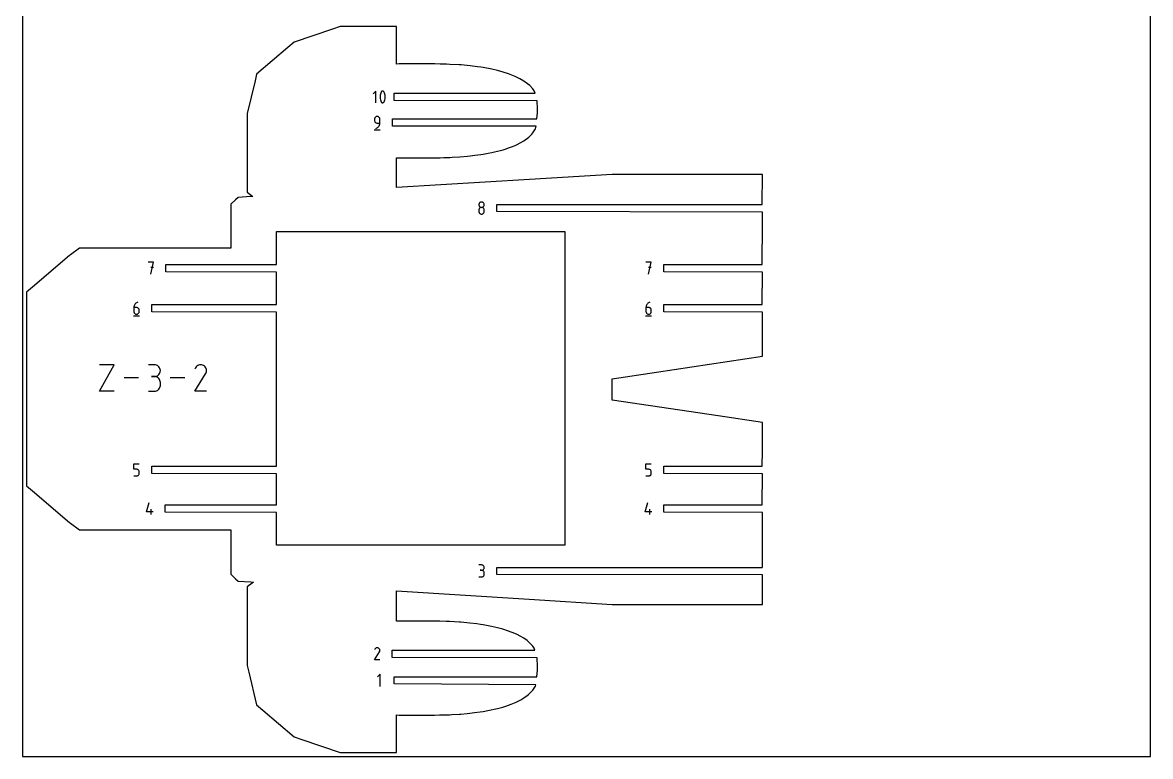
# Model space of a CAD drawing. Extents: x 0 to 450, y 0 to 500.
# Drawn here: x 0 to 450, y 0 to 292.6 of the extents above; entities that cross this region are included whole.
import ezdxf

# ---------------------------------------------------------------- set-up
doc = ezdxf.new("R2010")
doc.units = 0

msp = doc.modelspace()

# ---------------------------------------------------------------- linework, layer by layer
at = {"layer": 'annotation', "color": 1}
for p, q in [((140.887571, 265.262409), (139.860992, 264.235541)), ((140.887571, 260.644689), (140.887571, 265.262409)), ((142.663672, 263.615175), (142.619419, 263.172944)), ((142.619419, 263.172944), (142.619419, 262.728887)), ((142.619419, 262.728887), (142.663672, 262.28642)), ((142.752178, 264.052165), (142.663672, 263.615175)), ((142.663672, 262.28642), (142.752178, 261.848959)), ((142.884936, 264.480498), (142.752178, 264.052165)), ((142.752178, 261.848959), (142.884936, 261.419917)), ((143.061948, 264.89676), (142.884936, 264.480498)), ((142.884936, 261.419917), (143.061948, 261.002712)), ((143.121557, 264.995887), (143.061948, 264.89676)), ((143.061948, 264.89676), (143.061948, 264.89676)), ((143.061948, 261.002712), (143.061948, 261.002712)), ((143.061948, 261.002712), (143.084485, 260.9607)), ((143.195846, 265.08036), (143.121557, 264.995887)), ((143.282354, 265.149363), (143.195846, 265.08036)), ((143.378622, 265.202078), (143.282354, 265.149363)), ((143.482191, 265.237687), (143.378622, 265.202078)), ((143.590601, 265.255373), (143.482191, 265.237687)), ((143.701392, 265.254318), (143.590601, 265.255373)), ((143.812104, 265.233704), (143.701392, 265.254318)), ((143.920277, 265.192715), (143.812104, 265.233704)), ((143.961688, 265.170954), (143.920277, 265.192715)), ((143.920277, 265.192715), (143.920277, 265.192715)), ((144.001425, 265.145959), (143.961688, 265.170954)), ((144.039297, 265.117927), (144.001425, 265.145959)), ((144.075109, 265.087057), (144.039297, 265.117927)), ((144.108668, 265.053546), (144.075109, 265.087057)), ((144.139783, 265.017592), (144.108668, 265.053546)), ((144.168258, 264.979392), (144.139783, 265.017592)), ((144.156907, 260.904378), (144.216522, 261.003002)), ((144.193903, 264.939145), (144.168258, 264.979392)), ((144.216522, 264.897049), (144.193903, 264.939145)), ((144.394392, 264.47993), (144.216522, 264.897049)), ((144.216522, 264.897049), (144.216522, 264.897049)), ((144.216522, 261.003002), (144.394392, 261.419349)), ((144.216522, 261.003002), (144.216522, 261.003002)), ((144.527794, 264.050953), (144.394392, 264.47993)), ((144.394392, 261.419349), (144.527794, 261.847747)), ((144.616729, 263.613534), (144.527794, 264.050953)), ((144.527794, 261.847747), (144.616729, 262.284779)), ((144.661196, 263.171089), (144.616729, 263.613534)), ((144.616729, 262.284779), (144.661196, 262.727032)), ((144.661196, 262.727032), (144.661196, 263.171089)), ((143.084485, 260.9607), (143.10994, 260.920654)), ((143.10994, 260.920654), (143.138205, 260.882696)), ((143.138205, 260.882696), (143.169173, 260.846947)), ((143.169173, 260.846947), (143.202736, 260.813529)), ((143.202736, 260.813529), (143.238788, 260.782564)), ((143.238788, 260.782564), (143.27722, 260.754172)), ((143.27722, 260.754172), (143.317926, 260.728477)), ((143.317926, 260.728477), (143.360799, 260.705598)), ((143.360799, 260.705598), (143.360799, 260.705598)), ((143.360799, 260.705598), (143.468121, 260.665479)), ((143.468121, 260.665479), (143.578188, 260.645547)), ((143.578188, 260.645547), (143.688513, 260.644989)), ((143.688513, 260.644989), (143.796607, 260.662994)), ((143.796607, 260.662994), (143.899981, 260.698748)), ((143.899981, 260.698748), (143.996148, 260.751439)), ((143.996148, 260.751439), (144.08262, 260.820253)), ((144.08262, 260.820253), (144.156907, 260.904378)), ((140.445066, 254.307466), (140.427857, 254.11571)), ((140.427857, 254.11571), (140.427857, 253.582009)), ((140.427857, 253.582009), (140.427857, 253.582009)), ((140.427857, 253.582009), (140.445066, 253.390263)), ((140.494669, 254.487991), (140.445066, 254.307466)), ((140.445066, 253.390263), (140.494669, 253.209765)), ((140.573627, 254.654261), (140.494669, 254.487991)), ((140.494669, 253.209765), (140.573627, 253.043536)), ((140.678904, 254.80325), (140.573627, 254.654261)), ((140.573627, 253.043536), (140.678904, 252.894594)), ((140.807462, 254.931934), (140.678904, 254.80325)), ((140.678904, 252.894594), (140.807462, 252.76596)), ((140.956263, 255.037287), (140.807462, 254.931934)), ((140.807462, 252.76596), (140.956263, 252.660655)), ((141.122271, 255.116284), (140.956263, 255.037287)), ((140.956263, 252.660655), (141.122271, 252.581697)), ((141.302447, 255.165901), (141.122271, 255.116284)), ((141.122271, 252.581697), (141.302447, 252.532108)), ((141.493755, 255.183112), (141.302447, 255.165901)), ((141.302447, 252.532108), (141.493755, 252.514907)), ((141.685459, 255.165901), (141.493755, 255.183112)), ((141.493755, 255.183112), (141.493755, 255.183112)), ((141.493755, 252.514907), (142.559652, 252.514907)), ((141.865846, 255.116284), (141.685459, 255.165901)), ((142.031915, 255.037287), (141.865846, 255.116284)), ((142.180667, 254.931934), (142.031915, 255.037287)), ((142.309101, 254.80325), (142.180667, 254.931934)), ((142.414217, 254.654261), (142.309101, 254.80325)), ((142.493014, 254.487991), (142.414217, 254.654261)), ((142.467182, 251.880208), (142.536053, 252.191276)), ((142.542493, 254.307466), (142.493014, 254.487991)), ((142.536053, 252.191276), (142.559652, 252.514907)), ((142.559652, 254.11571), (142.542493, 254.307466)), ((142.559652, 252.514907), (142.559652, 254.11571)), ((142.559652, 254.11571), (142.559652, 254.11571)), ((140.294658, 249.783112), (142.694658, 249.783112)), ((140.960355, 250.383112), (141.26517, 250.496701)), ((140.960355, 250.383112), (140.960355, 250.383112)), ((141.26517, 250.496701), (141.544952, 250.650238)), ((141.544952, 250.650238), (141.796811, 250.839809)), ((141.796811, 250.839809), (142.017854, 251.061504)), ((142.017854, 251.061504), (142.205192, 251.31141)), ((142.205192, 251.31141), (142.355931, 251.585615)), ((142.355931, 251.585615), (142.467182, 251.880208)), ((182.220433, 220.524078), (182.141507, 220.358333)), ((182.325677, 220.672692), (182.220433, 220.524078)), ((182.45421, 220.801124), (182.325677, 220.672692)), ((182.603002, 220.906324), (182.45421, 220.801124)), ((182.769022, 220.985243), (182.603002, 220.906324)), ((182.94924, 221.034831), (182.769022, 220.985243)), ((183.140627, 221.052038), (182.94924, 221.034831)), ((183.332014, 221.034831), (183.140627, 221.052038)), ((183.140627, 221.052038), (183.140627, 221.052038)), ((183.512233, 220.985243), (183.332014, 221.034831)), ((183.678253, 220.906324), (183.512233, 220.985243)), ((183.827044, 220.801124), (183.678253, 220.906324)), ((183.955577, 220.672692), (183.827044, 220.801124)), ((184.060822, 220.524078), (183.955577, 220.672692)), ((184.139748, 220.358333), (184.060822, 220.524078)), ((182.091929, 220.178505), (182.07473, 219.987646)), ((182.07473, 219.987646), (182.07473, 219.987646)), ((182.07473, 219.987646), (182.091939, 219.79589)), ((182.091929, 218.044808), (182.07473, 217.853142)), ((182.07473, 217.853142), (182.07473, 217.322149)), ((182.07473, 217.322149), (182.07473, 217.322149)), ((182.07473, 217.322149), (182.091939, 217.130497)), ((182.141507, 220.358333), (182.091929, 220.178505)), ((182.141507, 218.225263), (182.091929, 218.044808)), ((182.091939, 219.79589), (182.141541, 219.615364)), ((182.091939, 217.130497), (182.141541, 216.950248)), ((182.220433, 218.391481), (182.141507, 218.225263)), ((182.141541, 219.615364), (182.220499, 219.449095)), ((182.141541, 216.950248), (182.220499, 216.784379)), ((182.325677, 218.540432), (182.220433, 218.391481)), ((182.220499, 219.449095), (182.325776, 219.300105)), ((182.220499, 216.784379), (182.325776, 216.635865)), ((182.45421, 218.669091), (182.325677, 218.540432)), ((182.325776, 219.300105), (182.454334, 219.171422)), ((182.325776, 216.635865), (182.454334, 216.50768)), ((182.603002, 218.774429), (182.45421, 218.669091)), ((182.454334, 219.171422), (182.603135, 219.066069)), ((182.454334, 216.50768), (182.603135, 216.402802)), ((182.769022, 218.853418), (182.603002, 218.774429)), ((182.603135, 219.066069), (182.769143, 218.987071)), ((182.603135, 216.402802), (182.769143, 216.324205)), ((182.94924, 218.903032), (182.769022, 218.853418)), ((182.769143, 218.987071), (182.949319, 218.937454)), ((182.769143, 216.324205), (182.949319, 216.274865)), ((183.140627, 218.920243), (182.94924, 218.903032)), ((182.949319, 218.937454), (183.140627, 218.920243)), ((182.949319, 216.274865), (183.140627, 216.257757)), ((183.140627, 218.920243), (183.331935, 218.937454)), ((183.332014, 218.903042), (183.140627, 218.920243)), ((183.140627, 218.920243), (183.140627, 218.920243)), ((183.140627, 218.920243), (183.140627, 218.920243)), ((183.140627, 216.257757), (183.331935, 216.274865)), ((183.140627, 216.257757), (183.140627, 216.257757)), ((183.331935, 218.937454), (183.512111, 218.987071)), ((183.331935, 216.274865), (183.512111, 216.324205)), ((183.512233, 218.853453), (183.332014, 218.903042)), ((183.512111, 218.987071), (183.678119, 219.066069)), ((183.512111, 216.324205), (183.678119, 216.402802)), ((183.678253, 218.774496), (183.512233, 218.853453)), ((183.678119, 219.066069), (183.82692, 219.171422)), ((183.678119, 216.402802), (183.82692, 216.50768)), ((183.827044, 218.66919), (183.678253, 218.774496)), ((183.82692, 219.171422), (183.955478, 219.300105)), ((183.82692, 216.50768), (183.955478, 216.635865)), ((183.955577, 218.540556), (183.827044, 218.66919)), ((183.955478, 219.300105), (184.060755, 219.449095)), ((183.955478, 216.635865), (184.060755, 216.784379)), ((184.060822, 218.391614), (183.955577, 218.540556)), ((184.060755, 219.449095), (184.139713, 219.615364)), ((184.060755, 216.784379), (184.139713, 216.950248)), ((184.139748, 218.225385), (184.060822, 218.391614)), ((184.139713, 219.615364), (184.189315, 219.79589)), ((184.139713, 216.950248), (184.189315, 217.130497)), ((184.189325, 220.178505), (184.139748, 220.358333)), ((184.189325, 218.044887), (184.139748, 218.225385)), ((184.189315, 219.79589), (184.206525, 219.987646)), ((184.189315, 217.130497), (184.206525, 217.322149)), ((184.206525, 219.987646), (184.189325, 220.178505)), ((184.206525, 217.853142), (184.189325, 218.044887)), ((184.206525, 219.987646), (184.206525, 219.987646)), ((184.206525, 217.322149), (184.206525, 217.853142)), ((184.206525, 217.853142), (184.206525, 217.853142)), ((52.217174, 197.133349), (50.08267, 197.133349)), ((51.150073, 192.333349), (52.217174, 197.133349)), ((52.217174, 194.995835), (51.150073, 194.995835)), ((250.864207, 197.133349), (248.729704, 197.133349)), ((249.797106, 192.333349), (250.864207, 197.133349)), ((250.864207, 194.995835), (249.797106, 194.995835)), ((44.771784, 180.185276), (44.620952, 179.91058)), ((44.959272, 180.435661), (44.771784, 180.185276)), ((45.180541, 180.657869), (44.959272, 180.435661)), ((45.432714, 180.848035), (45.180541, 180.657869)), ((45.712916, 181.002295), (45.432714, 180.848035)), ((46.018268, 181.116784), (45.712916, 181.002295)), ((46.018268, 181.116784), (46.018268, 181.116784)), ((249.085828, 180.185276), (248.934996, 179.91058)), ((249.273316, 180.435661), (249.085828, 180.185276)), ((249.494585, 180.657869), (249.273316, 180.435661)), ((249.746758, 180.848035), (249.494585, 180.657869)), ((250.026959, 181.002295), (249.746758, 180.848035)), ((250.332312, 181.116784), (250.026959, 181.002295)), ((250.332312, 181.116784), (250.332312, 181.116784)), ((44.283664, 175.716784), (46.683664, 175.716784)), ((44.440767, 179.303712), (44.417165, 178.97927)), ((44.417165, 178.97927), (44.417165, 177.383886)), ((45.483062, 178.97927), (44.417165, 178.97927)), ((44.417165, 177.383886), (44.417165, 177.383886)), ((44.417165, 177.383886), (44.434374, 177.19214)), ((44.434374, 177.19214), (44.483976, 177.011643)), ((44.509655, 179.615437), (44.440767, 179.303712)), ((44.483976, 177.011643), (44.562934, 176.845413)), ((44.620952, 179.91058), (44.509655, 179.615437)), ((44.562934, 176.845413), (44.668211, 176.696471)), ((44.668211, 176.696471), (44.796769, 176.567837)), ((44.796769, 176.567837), (44.94557, 176.462532)), ((44.94557, 176.462532), (45.111578, 176.383574)), ((45.111578, 176.383574), (45.291754, 176.333985)), ((45.291754, 176.333985), (45.483062, 176.316784)), ((45.674766, 178.962162), (45.483062, 178.97927)), ((45.483062, 176.316784), (45.674766, 176.333985)), ((45.483062, 176.316784), (45.483062, 176.316784)), ((45.855153, 178.912822), (45.674766, 178.962162)), ((45.674766, 176.333985), (45.855153, 176.383574)), ((46.021223, 178.834225), (45.855153, 178.912822)), ((45.855153, 176.383574), (46.021223, 176.462532)), ((46.169975, 178.729347), (46.021223, 178.834225)), ((46.021223, 176.462532), (46.169975, 176.567837)), ((46.298409, 178.601163), (46.169975, 178.729347)), ((46.169975, 176.567837), (46.298409, 176.696471)), ((46.403524, 178.452648), (46.298409, 178.601163)), ((46.298409, 176.696471), (46.403524, 176.845413)), ((46.482321, 178.286779), (46.403524, 178.452648)), ((46.403524, 176.845413), (46.482321, 177.011643)), ((46.5318, 178.10653), (46.482321, 178.286779)), ((46.482321, 177.011643), (46.5318, 177.19214)), ((46.548959, 177.914878), (46.5318, 178.10653)), ((46.5318, 177.19214), (46.548959, 177.383886)), ((46.548959, 177.383886), (46.548959, 177.914878)), ((46.548959, 177.914878), (46.548959, 177.914878)), ((248.597708, 175.716784), (250.997708, 175.716784)), ((248.75481, 179.303712), (248.731209, 178.97927)), ((248.731209, 178.97927), (248.731209, 177.383886)), ((249.797106, 178.97927), (248.731209, 178.97927)), ((248.731209, 177.383886), (248.731209, 177.383886)), ((248.731209, 177.383886), (248.748418, 177.19214)), ((248.748418, 177.19214), (248.79802, 177.011643)), ((248.823698, 179.615437), (248.75481, 179.303712)), ((248.79802, 177.011643), (248.876978, 176.845413)), ((248.934996, 179.91058), (248.823698, 179.615437)), ((248.876978, 176.845413), (248.982255, 176.696471)), ((248.982255, 176.696471), (249.110813, 176.567837)), ((249.110813, 176.567837), (249.259614, 176.462532)), ((249.259614, 176.462532), (249.425622, 176.383574)), ((249.425622, 176.383574), (249.605798, 176.333985)), ((249.605798, 176.333985), (249.797106, 176.316784)), ((249.98881, 178.962162), (249.797106, 178.97927)), ((249.797106, 176.316784), (249.98881, 176.333985)), ((249.797106, 176.316784), (249.797106, 176.316784)), ((250.169197, 178.912822), (249.98881, 178.962162)), ((249.98881, 176.333985), (250.169197, 176.383574)), ((250.335267, 178.834225), (250.169197, 178.912822)), ((250.169197, 176.383574), (250.335267, 176.462532)), ((250.484019, 178.729347), (250.335267, 178.834225)), ((250.335267, 176.462532), (250.484019, 176.567837)), ((250.612452, 178.601163), (250.484019, 178.729347)), ((250.484019, 176.567837), (250.612452, 176.696471)), ((250.717568, 178.452648), (250.612452, 178.601163)), ((250.612452, 176.696471), (250.717568, 176.845413)), ((250.796365, 178.286779), (250.717568, 178.452648)), ((250.717568, 176.845413), (250.796365, 177.011643)), ((250.845844, 178.10653), (250.796365, 178.286779)), ((250.796365, 177.011643), (250.845844, 177.19214)), ((250.863003, 177.914878), (250.845844, 178.10653)), ((250.845844, 177.19214), (250.863003, 177.383886)), ((250.863003, 177.383886), (250.863003, 177.914878)), ((250.863003, 177.914878), (250.863003, 177.914878)), ((30.703828, 145.603669), (36.573736, 156.175338)), ((36.573736, 156.175338), (30.703828, 156.175338)), ((52.630461, 156.163073), (50.282895, 156.163073)), ((53.052676, 156.125175), (52.630461, 156.163073)), ((53.449966, 156.015961), (53.052676, 156.125175)), ((53.815722, 155.842148), (53.449966, 156.015961)), ((54.143338, 155.610451), (53.815722, 155.842148)), ((54.426205, 155.327589), (54.143338, 155.610451)), ((54.657715, 155.000278), (54.426205, 155.327589)), ((54.83126, 154.635235), (54.657715, 155.000278)), ((54.940233, 154.239178), (54.83126, 154.635235)), ((54.83126, 152.998898), (54.940233, 153.396493)), ((54.978026, 153.818822), (54.940233, 154.239178)), ((54.940233, 153.396493), (54.978026, 153.818822)), ((54.978026, 153.818822), (54.978026, 153.818822)), ((69.002893, 154.999811), (68.694613, 154.408445)), ((69.247537, 155.346721), (69.002893, 154.999811)), ((69.541056, 155.636311), (69.247537, 155.346721)), ((69.874522, 155.86626), (69.541056, 155.636311)), ((70.239008, 156.034251), (69.874522, 155.86626)), ((70.625588, 156.137964), (70.239008, 156.034251)), ((71.025334, 156.17508), (70.625588, 156.137964)), ((71.42932, 156.14328), (71.025334, 156.17508)), ((71.828619, 156.040246), (71.42932, 156.14328)), ((72.214304, 155.863657), (71.828619, 156.040246)), ((72.559258, 155.618707), (72.214304, 155.863657)), ((72.214304, 155.863657), (72.214304, 155.863657)), ((72.847676, 155.324768), (72.559258, 155.618707)), ((73.076995, 154.990849), (72.847676, 155.324768)), ((73.068205, 152.652246), (73.247339, 153.036861)), ((73.244651, 154.625959), (73.076995, 154.990849)), ((73.348077, 154.239107), (73.244651, 154.625959)), ((73.247339, 153.036861), (73.351986, 153.435549)), ((73.38471, 153.8393), (73.348077, 154.239107)), ((73.351986, 153.435549), (73.38471, 153.8393)), ((46.319514, 150.889503), (40.539106, 150.889503)), ((52.630461, 151.467942), (51.45502, 151.467942)), ((51.45502, 151.467942), (52.630461, 151.467942)), ((52.630461, 151.467942), (53.052676, 151.505848)), ((53.052676, 151.430044), (52.630461, 151.467942)), ((52.630461, 151.467942), (52.630461, 151.467942)), ((53.052676, 151.505848), (53.449966, 151.615126)), ((53.449966, 151.32083), (53.052676, 151.430044)), ((53.449966, 151.615126), (53.815722, 151.789112)), ((53.815722, 151.147017), (53.449966, 151.32083)), ((53.815722, 151.789112), (54.143338, 152.021145)), ((54.143338, 150.91532), (53.815722, 151.147017)), ((54.143338, 152.021145), (54.426205, 152.304562)), ((54.426205, 150.632458), (54.143338, 150.91532)), ((54.426205, 152.304562), (54.657715, 152.632701)), ((54.657715, 150.305147), (54.426205, 150.632458)), ((54.657715, 152.632701), (54.83126, 152.998898)), ((54.83126, 149.940104), (54.657715, 150.305147)), ((54.940233, 149.544047), (54.83126, 149.940104)), ((54.978026, 149.123691), (54.940233, 149.544047)), ((54.978026, 147.948251), (54.978026, 149.123691)), ((54.978026, 149.123691), (54.978026, 149.123691)), ((64.723804, 150.889503), (58.943396, 150.889503)), ((68.687983, 145.603583), (73.026438, 152.587938)), ((73.026438, 152.587938), (73.031625, 152.594356)), ((73.026438, 152.587938), (73.026438, 152.587938)), ((73.031625, 152.594356), (73.036598, 152.600828)), ((73.036598, 152.600828), (73.041392, 152.60741)), ((73.041392, 152.60741), (73.046038, 152.614155)), ((73.046038, 152.614155), (73.05057, 152.621118)), ((73.05057, 152.621118), (73.055019, 152.628355)), ((73.055019, 152.628355), (73.05942, 152.635918)), ((73.05942, 152.635918), (73.063804, 152.643864)), ((73.063804, 152.643864), (73.068205, 152.652246)), ((73.068205, 152.652246), (73.068205, 152.652246)), ((36.573736, 145.603669), (30.703828, 145.603669)), ((50.282895, 145.604), (52.630461, 145.604)), ((52.630461, 145.604), (53.052676, 145.641876)), ((52.630461, 145.604), (52.630461, 145.604)), ((53.052676, 145.641876), (53.449966, 145.751035)), ((53.449966, 145.751035), (53.815722, 145.924778)), ((53.815722, 145.924778), (54.143338, 146.156403)), ((54.143338, 146.156403), (54.426205, 146.439211)), ((54.426205, 146.439211), (54.657715, 146.7665)), ((54.657715, 146.7665), (54.83126, 147.13157)), ((54.83126, 147.13157), (54.940233, 147.527721)), ((54.940233, 147.527721), (54.978026, 147.948251)), ((73.383114, 145.603583), (68.687983, 145.603583)), ((44.417165, 114.486227), (44.417165, 116.623741)), ((44.417165, 116.623741), (46.54896, 116.623741)), ((45.483062, 114.486227), (44.417165, 114.486227)), ((45.674449, 114.469119), (45.483062, 114.486227)), ((45.854668, 114.419779), (45.674449, 114.469119)), ((46.020688, 114.341182), (45.854668, 114.419779)), ((46.169479, 114.236304), (46.020688, 114.341182)), ((46.298012, 114.10812), (46.169479, 114.236304)), ((46.403257, 113.959605), (46.298012, 114.10812)), ((46.40319, 112.35237), (46.482148, 112.5186)), ((46.482183, 113.793736), (46.403257, 113.959605)), ((46.482148, 112.5186), (46.53175, 112.699097)), ((46.53176, 113.613488), (46.482183, 113.793736)), ((46.53175, 112.699097), (46.54896, 112.890843)), ((46.54896, 113.421835), (46.53176, 113.613488)), ((46.54896, 112.890843), (46.54896, 113.421835)), ((46.54896, 113.421835), (46.54896, 113.421835)), ((248.731209, 114.486227), (248.731209, 116.623741)), ((248.731209, 116.623741), (250.863003, 116.623741)), ((249.797106, 114.486227), (248.731209, 114.486227)), ((249.988493, 114.469119), (249.797106, 114.486227)), ((250.168712, 114.419779), (249.988493, 114.469119)), ((250.334732, 114.341182), (250.168712, 114.419779)), ((250.483523, 114.236304), (250.334732, 114.341182)), ((250.612056, 114.10812), (250.483523, 114.236304)), ((250.7173, 113.959605), (250.612056, 114.10812)), ((250.717234, 112.35237), (250.796192, 112.5186)), ((250.796226, 113.793736), (250.7173, 113.959605)), ((250.796192, 112.5186), (250.845794, 112.699097)), ((250.845804, 113.613488), (250.796226, 113.793736)), ((250.845794, 112.699097), (250.863003, 112.890843)), ((250.863003, 113.421835), (250.845804, 113.613488)), ((250.863003, 112.890843), (250.863003, 113.421835)), ((250.863003, 113.421835), (250.863003, 113.421835)), ((44.417165, 111.823741), (45.483062, 111.823741)), ((45.483062, 111.823741), (45.67437, 111.840942)), ((45.483062, 111.823741), (45.483062, 111.823741)), ((45.67437, 111.840942), (45.854546, 111.890531)), ((45.854546, 111.890531), (46.020554, 111.969489)), ((46.020554, 111.969489), (46.169355, 112.074794)), ((46.169355, 112.074794), (46.297913, 112.203428)), ((46.297913, 112.203428), (46.40319, 112.35237)), ((248.731209, 111.823741), (249.797106, 111.823741)), ((249.797106, 111.823741), (249.988414, 111.840942)), ((249.797106, 111.823741), (249.797106, 111.823741)), ((249.988414, 111.840942), (250.16859, 111.890531)), ((250.16859, 111.890531), (250.334598, 111.969489)), ((250.334598, 111.969489), (250.483399, 112.074794)), ((250.483399, 112.074794), (250.611957, 112.203428)), ((250.611957, 112.203428), (250.717234, 112.35237)), ((49.486223, 97.494633), (50.550615, 101.227532)), ((248.464508, 97.494633), (249.528901, 101.227532)), ((52.151418, 97.494633), (49.486223, 97.494633)), ((51.352522, 96.427532), (51.352522, 98.559327)), ((251.129703, 97.494633), (248.464508, 97.494633)), ((250.330807, 96.427532), (250.330807, 98.559327)), ((183.140627, 76.338734), (182.07473, 76.338734)), ((183.140627, 74.206939), (182.606926, 74.206939)), ((182.606926, 74.206939), (183.140627, 74.206939)), ((183.332331, 76.321527), (183.140627, 76.338734)), ((183.140627, 74.206939), (183.332331, 74.22415)), ((183.332331, 74.189732), (183.140627, 74.206939)), ((183.140627, 74.206939), (183.140627, 74.206939)), ((183.512718, 76.271939), (183.332331, 76.321527)), ((183.332331, 74.22415), (183.512718, 74.273767)), ((183.512718, 74.140144), (183.332331, 74.189732)), ((183.678788, 76.19302), (183.512718, 76.271939)), ((183.512718, 74.273767), (183.678788, 74.352764)), ((183.678788, 74.061225), (183.512718, 74.140144)), ((183.82754, 76.087819), (183.678788, 76.19302)), ((183.678788, 74.352764), (183.82754, 74.458118)), ((183.82754, 73.956025), (183.678788, 74.061225)), ((183.955973, 75.959388), (183.82754, 76.087819)), ((183.82754, 74.458118), (183.955973, 74.586801)), ((183.955973, 73.827593), (183.82754, 73.956025)), ((184.061089, 75.810774), (183.955973, 75.959388)), ((183.955973, 74.586801), (184.061089, 74.735791)), ((184.061089, 73.678979), (183.955973, 73.827593)), ((183.955973, 71.923675), (184.061089, 72.072279)), ((184.139886, 75.645029), (184.061089, 75.810774)), ((184.061089, 74.735791), (184.139886, 74.90206)), ((184.139886, 73.513234), (184.061089, 73.678979)), ((184.061089, 72.072279), (184.139886, 72.238037)), ((184.189365, 75.465201), (184.139886, 75.645029)), ((184.139886, 74.90206), (184.189365, 75.082586)), ((184.189365, 73.333406), (184.139886, 73.513234)), ((184.139886, 72.238037), (184.189365, 72.417906)), ((184.206524, 75.274341), (184.189365, 75.465201)), ((184.189365, 75.082586), (184.206524, 75.274341)), ((184.206524, 73.142547), (184.189365, 73.333406)), ((184.189365, 72.417906), (184.206524, 72.608845)), ((184.206524, 75.274341), (184.206524, 75.274341)), ((184.206524, 72.608845), (184.206524, 73.142547)), ((184.206524, 73.142547), (184.206524, 73.142547)), ((182.07473, 71.544453), (183.140627, 71.544453)), ((183.140627, 71.544453), (183.332331, 71.56165)), ((183.140627, 71.544453), (183.140627, 71.544453)), ((183.332331, 71.56165), (183.512718, 71.611213)), ((183.512718, 71.611213), (183.678788, 71.6901)), ((183.678788, 71.6901), (183.82754, 71.795268)), ((183.82754, 71.795268), (183.955973, 71.923675)), ((140.412283, 38.521027), (142.382131, 41.69223)), ((140.555265, 42.787326), (140.415293, 42.51882)), ((140.666345, 42.944838), (140.555265, 42.787326)), ((140.799615, 43.076324), (140.666345, 42.944838)), ((140.951023, 43.180731), (140.799615, 43.076324)), ((141.116516, 43.257006), (140.951023, 43.180731)), ((141.29204, 43.304097), (141.116516, 43.257006)), ((141.473542, 43.320949), (141.29204, 43.304097)), ((141.656969, 43.306511), (141.473542, 43.320949)), ((141.838269, 43.259728), (141.656969, 43.306511)), ((142.013386, 43.17955), (141.838269, 43.259728)), ((142.17001, 43.068331), (142.013386, 43.17955)), ((142.013386, 43.17955), (142.013386, 43.17955)), ((142.300965, 42.93487), (142.17001, 43.068331)), ((142.405086, 42.783257), (142.300965, 42.93487)), ((142.382131, 41.69223), (142.384486, 41.695144)), ((142.382131, 41.69223), (142.382131, 41.69223)), ((142.384486, 41.695144), (142.386744, 41.698083)), ((142.386744, 41.698083), (142.38892, 41.701071)), ((142.38892, 41.701071), (142.39103, 41.704133)), ((142.39103, 41.704133), (142.393088, 41.707295)), ((142.393088, 41.707295), (142.395108, 41.710581)), ((142.395108, 41.710581), (142.397106, 41.714015)), ((142.397106, 41.714015), (142.399097, 41.717623)), ((142.399097, 41.717623), (142.401095, 41.721428)), ((142.401095, 41.721428), (142.482429, 41.896061)), ((142.401095, 41.721428), (142.401095, 41.721428)), ((142.481209, 42.617581), (142.405086, 42.783257)), ((142.528169, 42.441933), (142.481209, 42.617581)), ((142.482429, 41.896061), (142.529944, 42.077082)), ((142.544802, 42.260403), (142.528169, 42.441933)), ((142.529944, 42.077082), (142.544802, 42.260403)), ((142.544077, 38.521027), (140.412283, 38.521027)), ((142.726415, 32.739542), (141.659313, 31.67214)), ((142.726415, 27.939542), (142.726415, 32.739542))]:
    msp.add_line(p, q, dxfattribs=at)
at = {"layer": 'boundary', "color": 5}
for p, q in [((123.652239, 289.964874), (108.379419, 284.772116)), ((126.739993, 291.01471), (123.652239, 289.964874)), ((145.408325, 291.014711), (126.739993, 291.01471)), ((149.18256, 291.01471), (145.408325, 291.014711)), ((149.18256, 284.958817), (149.18256, 291.01471)), ((108.379419, 284.772116), (105.85607, 282.627272)), ((149.182561, 279.562661), (149.18256, 284.958817)), ((105.85607, 282.627272), (93.374945, 272.018329)), ((149.182083, 277.880194), (149.182561, 279.562661)), ((149.18032, 276.058438), (149.180957, 276.712785)), ((150.282548, 276.10092), (149.18032, 276.058438)), ((149.180957, 276.712785), (149.182083, 277.880194)), ((151.335946, 276.117536), (150.282548, 276.10092)), ((158.251579, 276.117536), (151.335946, 276.117536)), ((162.754392, 276.117536), (158.251579, 276.117536)), ((164.53818, 276.102077), (162.754392, 276.117536)), ((166.572489, 276.074071), (164.53818, 276.102077)), ((169.153911, 275.98993), (166.572489, 276.074071)), ((170.470693, 275.94702), (169.153911, 275.98993)), ((174.247544, 275.739891), (170.470693, 275.94702)), ((174.929415, 275.692026), (174.247544, 275.739891)), ((178.567676, 275.340057), (174.929415, 275.692026)), ((181.556102, 274.966264), (178.567676, 275.340057)), ((182.801192, 274.810535), (181.556102, 274.966264)), ((183.774506, 274.661106), (182.801192, 274.810535)), ((187.1851, 274.014278), (183.774506, 274.661106)), ((93.374945, 272.018329), (92.753292, 269.376292)), ((189.544267, 273.483913), (187.1851, 274.014278)), ((191.743222, 272.87566), (189.544267, 273.483913)), ((193.92477, 272.178166), (191.743222, 272.87566)), ((196.503113, 271.159811), (193.92477, 272.178166)), ((197.383212, 270.765668), (196.503113, 271.159811)), ((198.405188, 270.193032), (197.383212, 270.765668)), ((200.050596, 269.271113), (198.405188, 270.193032)), ((92.753292, 269.376292), (89.678441, 256.308107)), ((201.497082, 268.232062), (200.050596, 269.271113)), ((202.386751, 267.449997), (201.497082, 268.232062)), ((203.606548, 266.140781), (202.386751, 267.449997)), ((204.119154, 265.34454), (203.606548, 266.140781)), ((148.311427, 261.503549), (148.311427, 264.403549)), ((148.311427, 264.403549), (204.532677, 264.403549)), ((205.285798, 261.353549), (148.311427, 261.503549)), ((204.532677, 264.403549), (204.119154, 265.34454)), ((205.383787, 258.214043), (205.285798, 261.353549)), ((205.220571, 254.233112), (205.38391, 256.56565)), ((205.403715, 257.390357), (205.383787, 258.214043)), ((205.38391, 256.56565), (205.403715, 257.390357)), ((89.678441, 256.308107), (89.678441, 251.044514)), ((147.544658, 251.333112), (147.544658, 254.233112)), ((147.544658, 254.233112), (205.220571, 254.233112)), ((89.678441, 251.044514), (89.67844, 225.009442)), ((204.89198, 251.333112), (147.544658, 251.333112)), ((201.96664, 246.924532), (203.143, 248.141996)), ((203.143, 248.141996), (203.606731, 248.63991)), ((203.606731, 248.63991), (204.115649, 249.430709)), ((204.115649, 249.430709), (204.626409, 250.224213)), ((204.626409, 250.224213), (204.839643, 250.791364)), ((204.839643, 250.791364), (204.89198, 251.333112)), ((193.924912, 242.602537), (195.030094, 243.039425)), ((195.030094, 243.039425), (196.532532, 243.633296)), ((196.532532, 243.633296), (197.048453, 243.864525)), ((197.048453, 243.864525), (198.811412, 244.815225)), ((198.811412, 244.815225), (200.049933, 245.509596)), ((200.049933, 245.509596), (200.486843, 245.823625)), ((200.486843, 245.823625), (201.520713, 246.566624)), ((201.520713, 246.566624), (201.96664, 246.924532)), ((149.14317, 237.913265), (149.143892, 238.656216)), ((149.143892, 238.656216), (150.494517, 238.660423)), ((150.494517, 238.660423), (151.373252, 238.66316)), ((151.373252, 238.66316), (155.876061, 238.66316)), ((155.876061, 238.66316), (162.791689, 238.66316)), ((162.791689, 238.66316), (164.577433, 238.679015)), ((164.577433, 238.679015), (166.609743, 238.707439)), ((166.609743, 238.707439), (168.077575, 238.755593)), ((168.077575, 238.755593), (170.507808, 238.835307)), ((170.507808, 238.835307), (171.420111, 238.885533)), ((171.420111, 238.885533), (174.500481, 239.0551)), ((174.500481, 239.0551), (177.567167, 239.344122)), ((177.567167, 239.344122), (178.604024, 239.444682)), ((178.604024, 239.444682), (180.414177, 239.671539)), ((180.414177, 239.671539), (182.836808, 239.975132)), ((182.836808, 239.975132), (183.776304, 240.119591)), ((183.776304, 240.119591), (185.776812, 240.499559)), ((185.776812, 240.499559), (187.219495, 240.773554)), ((187.219495, 240.773554), (188.287787, 241.014012)), ((188.287787, 241.014012), (189.544156, 241.296784)), ((189.544156, 241.296784), (190.666454, 241.607577)), ((190.666454, 241.607577), (191.775741, 241.914744)), ((191.775741, 241.914744), (192.919426, 242.280768)), ((192.919426, 242.280768), (193.924912, 242.602537)), ((149.138804, 233.431193), (149.139496, 234.142043)), ((149.139496, 234.142043), (149.140425, 235.091917)), ((149.140425, 235.091917), (149.141629, 236.329742)), ((149.141629, 236.329742), (149.14317, 237.913265)), ((149.132327, 226.781573), (149.135818, 230.366197)), ((202.233194, 230.049051), (149.132327, 226.781573)), ((149.135818, 230.366197), (149.138305, 232.918679)), ((149.138305, 232.918679), (149.138804, 233.431193)), ((235.215612, 232.078572), (202.233194, 230.049051)), ((278.109363, 232.078573), (235.215612, 232.078572)), ((295.215605, 232.078573), (278.109363, 232.078573)), ((295.120604, 220.107908), (295.215605, 232.078573)), ((89.67844, 225.009442), (91.891793, 223.259368)), ((84.985861, 221.919844), (83.066853, 220.166339)), ((86.059028, 222.900457), (84.985861, 221.919844)), ((90.958363, 223.201931), (86.059028, 222.900457)), ((91.891793, 223.259368), (90.958363, 223.201931)), ((83.066853, 220.166339), (83.066854, 205.826688)), ((189.191229, 217.207908), (189.191229, 220.107908)), ((189.191229, 220.107908), (295.120604, 220.107908)), ((295.215605, 217.057908), (189.191229, 217.207908)), ((295.215605, 216.265195), (295.215605, 217.057908)), ((295.215605, 215.340915), (295.215605, 216.265195)), ((295.120604, 196.183349), (295.215605, 212.280735)), ((295.215604, 212.910377), (295.215605, 213.869965)), ((295.215605, 212.280735), (295.215604, 212.910377)), ((295.215605, 213.869965), (295.215605, 215.340915)), ((22.746773, 202.697221), (19.123344, 200.004889)), ((25.540364, 202.697221), (22.746773, 202.697221)), ((63.419915, 202.697221), (25.540364, 202.697221)), ((83.066853, 202.697221), (63.419915, 202.697221)), ((83.066854, 205.826688), (83.066853, 202.697221)), ((18.729988, 199.67054), (3.967773, 187.12267)), ((19.123344, 200.004889), (18.729988, 199.67054)), ((255.847708, 193.283349), (255.847708, 196.183349)), ((255.847708, 196.183349), (295.120604, 196.183349)), ((295.215605, 193.133349), (255.847708, 193.283349)), ((295.120605, 180.166784), (295.215605, 193.133349)), ((3.967773, 187.12267), (1.5875, 185.09944)), ((1.5875, 185.09944), (1.5875, 177.409655)), ((255.847708, 177.266785), (255.847708, 180.166784)), ((255.847708, 180.166784), (295.120605, 180.166784)), ((1.5875, 177.409655), (1.5875, 107.898313)), ((295.215605, 177.116784), (255.847708, 177.266785)), ((295.215605, 168.701976), (295.215605, 177.116784)), ((295.215604, 167.80115), (295.215605, 168.701976)), ((295.215605, 166.894365), (295.215604, 167.80115)), ((295.215605, 166.031842), (295.215605, 166.894365)), ((295.215604, 165.257596), (295.215605, 166.031842)), ((295.215604, 164.099842), (295.215604, 165.257596)), ((295.215604, 163.562089), (295.215604, 164.099842)), ((295.215605, 159.563816), (295.215604, 163.562089)), ((252.882276, 153.232236), (295.215605, 159.563816)), ((235.215613, 150.589922), (252.882276, 153.232236)), ((235.215612, 144.5927), (235.215613, 150.589922)), ((235.215612, 142.089923), (235.215612, 144.5927)), ((277.548941, 135.758343), (235.215612, 142.089923)), ((295.215604, 133.116031), (277.548941, 135.758343)), ((295.215605, 127.16013), (295.215604, 133.116031)), ((295.215604, 126.510861), (295.215605, 127.16013)), ((295.215605, 125.950112), (295.215604, 126.510861)), ((295.120605, 115.673741), (295.215605, 121.699349)), ((295.215604, 125.248112), (295.215605, 125.950112)), ((295.215605, 124.430733), (295.215604, 125.248112)), ((295.215605, 123.535039), (295.215605, 124.430733)), ((295.215605, 122.607332), (295.215605, 123.535039)), ((295.215605, 121.699349), (295.215605, 122.607332)), ((255.847708, 112.773741), (255.847708, 115.673742)), ((255.847708, 115.673742), (295.120605, 115.673741)), ((295.215605, 112.623741), (255.847708, 112.773741)), ((295.120605, 100.277532), (295.215605, 112.623741)), ((1.5875, 107.898313), (3.967774, 105.875083)), ((3.967774, 105.875083), (18.729988, 93.327212)), ((255.847708, 97.377532), (255.847708, 100.277532)), ((255.847708, 100.277532), (295.120605, 100.277532)), ((295.215605, 97.227532), (255.847708, 97.377532)), ((295.215604, 77.943619), (295.215605, 97.227532)), ((18.729988, 93.327212), (19.123344, 92.992864)), ((19.123344, 92.992864), (22.746774, 90.300532)), ((22.746774, 90.300532), (25.540365, 90.300532)), ((25.540365, 90.300532), (63.419916, 90.300532)), ((63.419916, 90.300532), (83.066853, 90.300533)), ((83.066853, 90.300533), (83.066853, 87.135039)), ((83.066853, 87.135039), (83.066853, 72.630311)), ((295.215605, 77.025058), (295.215604, 77.943619)), ((295.215605, 76.066413), (295.215605, 77.025058)), ((83.066853, 72.630311), (84.985744, 70.875342)), ((189.191229, 72.494303), (189.191229, 75.394303)), ((189.191229, 75.394303), (295.120605, 75.394302)), ((295.215605, 72.344302), (189.191229, 72.494303)), ((295.120605, 75.394302), (295.215605, 75.544303)), ((295.215605, 75.544303), (295.215605, 76.066413)), ((295.215605, 71.51694), (295.215605, 72.344302)), ((84.985744, 70.875342), (86.058846, 69.893911)), ((86.058846, 69.893911), (91.129143, 69.578022)), ((91.627064, 69.133543), (89.678441, 67.592786)), ((89.678441, 67.592786), (89.678441, 62.329191)), ((91.129143, 69.578022), (92.111777, 69.516802)), ((92.111777, 69.516802), (91.627064, 69.133543)), ((295.215604, 60.601116), (295.215605, 71.51694)), ((149.135714, 62.346663), (149.132192, 65.9643)), ((149.132192, 65.9643), (202.175836, 62.659566)), ((89.678441, 62.329191), (89.678441, 36.294115)), ((149.138236, 59.755269), (149.135714, 62.346663)), ((149.138743, 59.234612), (149.138236, 59.755269)), ((149.139445, 58.514122), (149.138743, 59.234612)), ((149.140385, 57.552519), (149.139445, 58.514122)), ((202.175836, 62.659566), (235.215612, 60.601116)), ((235.215612, 60.601116), (252.321853, 60.601116)), ((252.321853, 60.601116), (295.215604, 60.601116)), ((149.141602, 56.30002), (149.140385, 57.552519)), ((149.143162, 54.697679), (149.141602, 56.30002)), ((149.143892, 53.946006), (149.143162, 54.697679)), ((149.955241, 53.943271), (149.143892, 53.946006)), ((151.202371, 53.939065), (149.955241, 53.943271)), ((155.705181, 53.939065), (151.202371, 53.939065)), ((162.620808, 53.939065), (155.705181, 53.939065)), ((164.397318, 53.925055), (162.620808, 53.939065)), ((166.438696, 53.898511), (164.397318, 53.925055)), ((168.994459, 53.817146), (166.438696, 53.898511)), ((170.336253, 53.774446), (168.994459, 53.817146)), ((174.32806, 53.558549), (170.336253, 53.774446)), ((174.915709, 53.513552), (174.32806, 53.558549)), ((178.430335, 53.176841), (174.915709, 53.513552)), ((181.265591, 52.82484), (178.430335, 53.176841)), ((182.661456, 52.651553), (181.265591, 52.82484)), ((183.768367, 52.482631), (182.661456, 52.651553)), ((187.042018, 51.865492), (183.768367, 52.482631)), ((189.545697, 51.305444), (187.042018, 51.865492)), ((191.595643, 50.741237), (189.545697, 51.305444)), ((193.924837, 49.999697), (191.595643, 50.741237)), ((196.349284, 49.046211), (193.924837, 49.999697)), ((197.378046, 48.587187), (196.349284, 49.046211)), ((198.585114, 47.91337), (197.378046, 48.587187)), ((200.055381, 47.092638), (198.585114, 47.91337)), ((201.333757, 46.177826), (200.055381, 47.092638)), ((202.445543, 45.203297), (201.333757, 46.177826)), ((203.605592, 43.962312), (202.445543, 45.203297)), ((147.528782, 39.471066), (147.528782, 42.371066)), ((147.528782, 42.371066), (204.441687, 42.371066)), ((204.161697, 43.10154), (203.605592, 43.962312)), ((204.441687, 42.371066), (204.161697, 43.10154)), ((89.678441, 36.294115), (90.300094, 33.65208)), ((205.286505, 39.28463), (147.528782, 39.471066)), ((205.392337, 35.917599), (205.286505, 39.28463)), ((90.300094, 33.65208), (93.374945, 20.583906)), ((148.243315, 28.889542), (148.243315, 31.789543)), ((148.243315, 31.789543), (205.216818, 31.789543)), ((205.216818, 31.789543), (205.392239, 34.507031)), ((205.392239, 34.507031), (205.409354, 35.211877)), ((205.409354, 35.211877), (205.392337, 35.917599)), ((204.822633, 28.557492), (148.243315, 28.889542)), ((203.605553, 26.461443), (204.082818, 27.199846)), ((204.082818, 27.199846), (204.629388, 28.045757)), ((204.629388, 28.045757), (204.822633, 28.557492)), ((196.959237, 21.650173), (198.737442, 22.595285)), ((198.737442, 22.595285), (200.056264, 23.331122)), ((200.056264, 23.331122), (201.309815, 24.227711)), ((201.309815, 24.227711), (201.902959, 24.701654)), ((201.902959, 24.701654), (203.094488, 25.914857)), ((203.094488, 25.914857), (203.605553, 26.461443)), ((93.374945, 20.583906), (95.898293, 18.439057)), ((95.898293, 18.439057), (108.37942, 7.830094)), ((183.767072, 17.941116), (185.656715, 18.296772)), ((185.656715, 18.296772), (187.007546, 18.551107)), ((187.007546, 18.551107), (188.16998, 18.810776)), ((188.16998, 18.810776), (189.546229, 19.11831)), ((189.546229, 19.11831), (190.563963, 19.398072)), ((190.563963, 19.398072), (191.563019, 19.672789)), ((191.563019, 19.672789), (192.816884, 20.071553)), ((192.816884, 20.071553), (193.925005, 20.424068)), ((193.925005, 20.424068), (194.943076, 20.824052)), ((194.943076, 20.824052), (196.3197, 21.365065)), ((196.3197, 21.365065), (196.959237, 21.650173)), ((149.180958, 15.889438), (149.18032, 16.543789)), ((149.18032, 16.543789), (150.195214, 16.501302)), ((149.182561, 14.232126), (149.180958, 15.889438)), ((149.182561, 12.783115), (149.182561, 14.232126)), ((150.195214, 16.501302), (151.165065, 16.484679)), ((151.165065, 16.484679), (158.080691, 16.484679)), ((158.080691, 16.484679), (162.5835, 16.484679)), ((162.5835, 16.484679), (164.358078, 16.498303)), ((164.358078, 16.498303), (166.401433, 16.524433)), ((166.401433, 16.524433), (167.893816, 16.571593)), ((167.893816, 16.571593), (170.299122, 16.647684)), ((170.299122, 16.647684), (171.248629, 16.698815)), ((171.248629, 16.698815), (174.291175, 16.862768)), ((174.291175, 16.862768), (174.912395, 16.910208)), ((174.912395, 16.910208), (177.421014, 17.149873)), ((177.421014, 17.149873), (178.393959, 17.242873)), ((178.393959, 17.242873), (180.274386, 17.475815)), ((180.274386, 17.475815), (182.62579, 17.767222)), ((182.62579, 17.767222), (183.767072, 17.941116)), ((149.18256, 8.009987), (149.182561, 12.783115)), ((108.37942, 7.830094), (111.467174, 6.780257)), ((111.467174, 6.780257), (126.739993, 1.5875)), ((149.182561, 4.835468), (149.18256, 8.009987)), ((149.182561, 2.811841), (149.182561, 4.835468)), ((126.739993, 1.5875), (130.514229, 1.5875)), ((130.514229, 1.5875), (149.182561, 1.5875)), ((149.182561, 1.5875), (149.182561, 2.811841))]:
    msp.add_line(p, q, dxfattribs=at)
at = {"layer": 'frame', "color": 5}
for p, q in [((0, 500), (0, 0)), ((450, 0), (450, 500)), ((0, 0), (450, 0))]:
    msp.add_line(p, q, dxfattribs=at)
at = {"layer": 'hole', "color": 5}
for p, q in [((101.284828, 196.183349), (101.379828, 209.29081)), ((101.379828, 209.29081), (162.036139, 209.290811)), ((162.036139, 209.290811), (216.379812, 209.29081)), ((216.379812, 209.29081), (216.379811, 131.997571)), ((57.200675, 193.283349), (57.200675, 196.183349)), ((57.200675, 196.183349), (101.284828, 196.183349)), ((101.379828, 193.133349), (57.200675, 193.283349)), ((101.284828, 180.166785), (101.379828, 193.133349)), ((51.533664, 180.166784), (101.284828, 180.166785)), ((51.533664, 177.266784), (51.533664, 180.166784)), ((101.379828, 177.116784), (51.533664, 177.266784)), ((101.379828, 150.221593), (101.379828, 177.116784)), ((101.284829, 115.673741), (101.379828, 150.221593)), ((216.379811, 131.997571), (216.379811, 84.290809)), ((51.533664, 112.773741), (51.533664, 115.673741)), ((51.533664, 115.673741), (101.284829, 115.673741)), ((101.379828, 112.623741), (51.533664, 112.773741)), ((101.284828, 100.277532), (101.379828, 112.623741)), ((56.869423, 97.377532), (56.869423, 100.277532)), ((56.869423, 100.277532), (101.284828, 100.277532)), ((101.379828, 97.227532), (56.869423, 97.377532)), ((101.379829, 84.290809), (101.379828, 97.227532)), ((162.036139, 84.290809), (101.379829, 84.290809)), ((216.379811, 84.290809), (162.036139, 84.290809))]:
    msp.add_line(p, q, dxfattribs=at)

doc.saveas('drawing.dxf')
